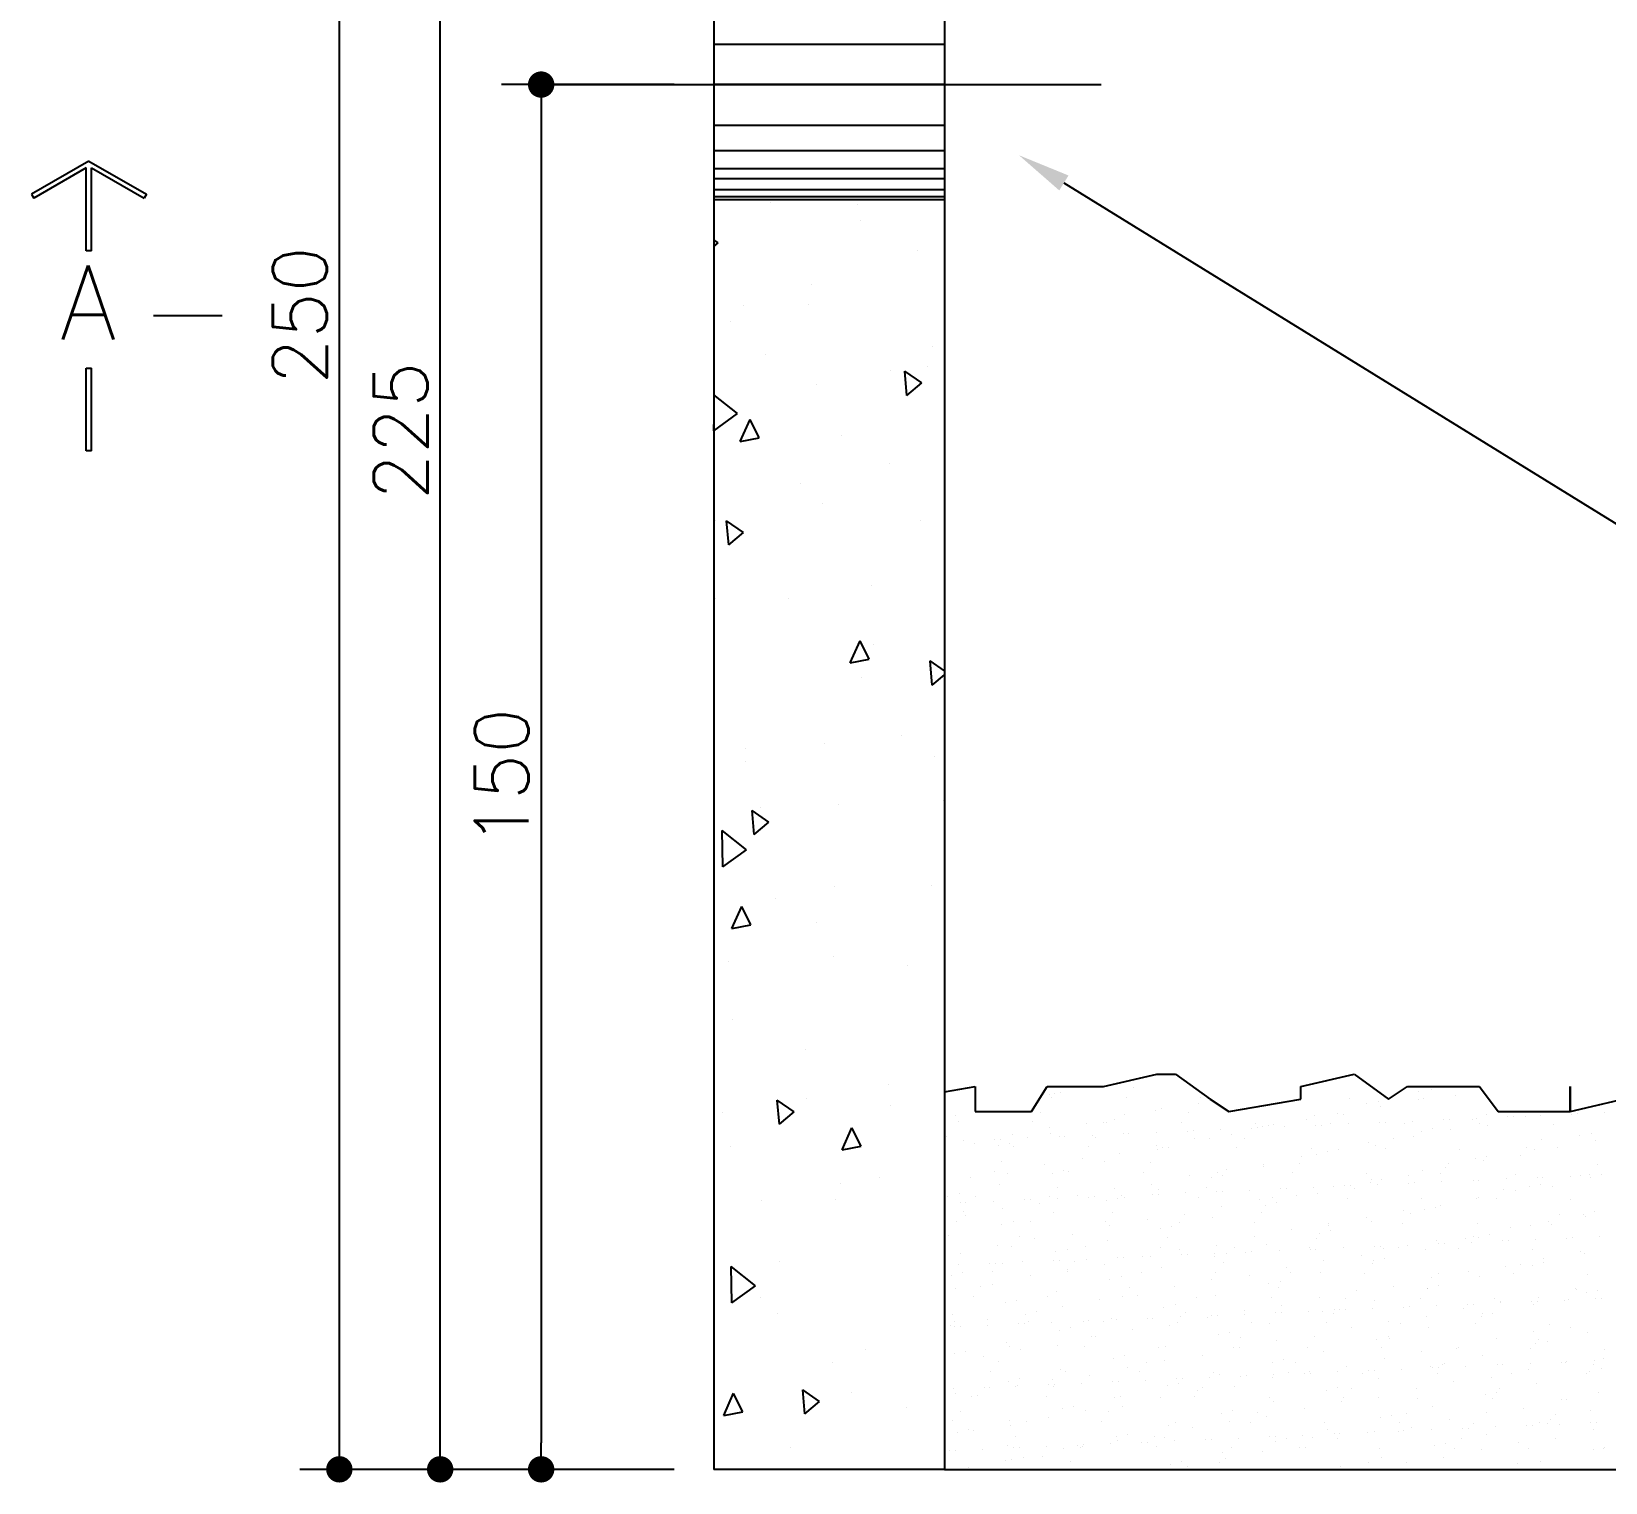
# Model space of a CAD drawing. Header units: millimetres. Extents: x 412 to 646, y 331 to 411.
# Drawn here: x 569.159 to 570.863, y 386.528 to 388.1 of the extents above; entities that cross this region are included whole.
import ezdxf
from ezdxf.enums import TextEntityAlignment as Align

# ---------------------------------------------------------------- set-up
doc = ezdxf.new("R2010")
doc.units = ezdxf.units.MM
for name, color, linetype in [('DETALHES', 6, 'Continuous'), ('nivel', 4, 'Continuous'), ('PAR', 4, 'Continuous')]:
    doc.layers.add(name, color=color, linetype=linetype)
doc.styles.add('ROMANS', font='romans.shx', dxfattribs={"height": 0.2})

# ---------------------------------------------------------------- blocks, each defined once
blk = doc.blocks.new('*X19')
at = {"color": 0}
for p, q in [((101.834, 20.174), (101.834, 20.174)), ((98.595, 19.97), (98.595, 19.97)), ((98.648, 19.986), (98.648, 19.986)), ((98.717, 19.997), (98.717, 19.997)), ((99.508, 20.045), (99.508, 20.045)), ((102.597, 19.998), (102.597, 19.998)), ((102.731, 20.029), (102.731, 20.029)), ((102.992, 19.965), (102.992, 19.965)), ((98.495, 19.78), (98.495, 19.78)), ((98.62, 19.943), (98.62, 19.943)), ((99.428, 19.941), (99.428, 19.941)), ((99.741, 19.794), (99.741, 19.794)), ((99.812, 19.822), (99.812, 19.822)), ((100.213, 19.869), (100.213, 19.869)), ((100.232, 19.935), (100.232, 19.935)), ((100.315, 19.922), (100.315, 19.922)), ((101.843, 19.927), (101.843, 19.927)), ((102.035, 19.873), (102.035, 19.873)), ((102.157, 19.9), (102.157, 19.9)), ((102.185, 19.844), (102.185, 19.844)), ((102.59, 19.917), (102.59, 19.917)), ((102.651, 19.925), (102.651, 19.925)), ((104.557, 19.848), (104.557, 19.848)), ((97.582, 19.745), (97.582, 19.745)), ((97.608, 19.677), (97.608, 19.677)), ((98.415, 19.676), (98.415, 19.676)), ((98.598, 19.61), (98.598, 19.61)), ((99, 19.657), (99, 19.657)), ((99.18, 19.67), (99.18, 19.67)), ((99.219, 19.669), (99.219, 19.669)), ((99.302, 19.697), (99.302, 19.697)), ((99.407, 19.749), (99.407, 19.749)), ((100.027, 19.668), (100.027, 19.668)), ((100.107, 19.772), (100.107, 19.772)), ((100.784, 19.606), (100.784, 19.606)), ((100.831, 19.661), (100.831, 19.661)), ((100.846, 19.608), (100.846, 19.608)), ((100.9, 19.622), (100.9, 19.622)), ((100.972, 19.632), (100.972, 19.632)), ((101.022, 19.649), (101.022, 19.649)), ((101.141, 19.621), (101.141, 19.621)), ((101.377, 19.705), (101.377, 19.705)), ((101.462, 19.746), (101.462, 19.746)), ((101.478, 19.636), (101.478, 19.636)), ((101.54, 19.639), (101.54, 19.639)), ((101.639, 19.66), (101.639, 19.66)), ((101.719, 19.764), (101.719, 19.764)), ((101.778, 19.752), (101.778, 19.752)), ((101.835, 19.651), (101.835, 19.651)), ((102.172, 19.666), (102.172, 19.666)), ((102.235, 19.669), (102.235, 19.669)), ((102.443, 19.653), (102.443, 19.653)), ((102.529, 19.682), (102.529, 19.682)), ((102.867, 19.696), (102.867, 19.696)), ((102.929, 19.699), (102.929, 19.699)), ((103.182, 19.698), (103.182, 19.698)), ((103.224, 19.712), (103.224, 19.712)), ((103.25, 19.652), (103.25, 19.652)), ((103.33, 19.756), (103.33, 19.756)), ((103.343, 19.635), (103.343, 19.635)), ((103.561, 19.727), (103.561, 19.727)), ((103.623, 19.73), (103.623, 19.73)), ((103.751, 19.727), (103.751, 19.727)), ((103.918, 19.742), (103.918, 19.742)), ((104.054, 19.645), (104.054, 19.645)), ((104.255, 19.757), (104.255, 19.757)), ((104.318, 19.76), (104.318, 19.76)), ((104.612, 19.773), (104.612, 19.773)), ((97.483, 19.515), (97.483, 19.515)), ((97.669, 19.47), (97.669, 19.47)), ((97.786, 19.444), (97.786, 19.444)), ((98.006, 19.484), (98.006, 19.484)), ((98.069, 19.487), (98.069, 19.487)), ((98.167, 19.445), (98.167, 19.445)), ((98.194, 19.536), (98.194, 19.536)), ((98.363, 19.5), (98.363, 19.5)), ((98.606, 19.543), (98.606, 19.543)), ((98.701, 19.515), (98.701, 19.515)), ((98.763, 19.517), (98.763, 19.517)), ((99.058, 19.53), (99.058, 19.53)), ((99.095, 19.507), (99.095, 19.507)), ((99.395, 19.545), (99.395, 19.545)), ((99.457, 19.548), (99.457, 19.548)), ((99.752, 19.56), (99.752, 19.56)), ((100.089, 19.575), (100.089, 19.575)), ((100.152, 19.578), (100.152, 19.578)), ((100.163, 19.493), (100.163, 19.493)), ((100.327, 19.495), (100.327, 19.495)), ((100.446, 19.591), (100.446, 19.591)), ((100.565, 19.54), (100.565, 19.54)), ((100.706, 19.499), (100.706, 19.499)), ((102.047, 19.446), (102.047, 19.446)), ((102.318, 19.491), (102.318, 19.491)), ((102.537, 19.515), (102.537, 19.515)), ((102.621, 19.573), (102.621, 19.573)), ((102.743, 19.601), (102.743, 19.601)), ((102.942, 19.588), (102.942, 19.588)), ((103.93, 19.483), (103.93, 19.483)), ((104.341, 19.525), (104.341, 19.525)), ((104.463, 19.552), (104.463, 19.552)), ((104.507, 19.471), (104.507, 19.471)), ((97.471, 19.291), (97.471, 19.291)), ((98.045, 19.418), (98.045, 19.418)), ((98.207, 19.404), (98.207, 19.404)), ((98.95, 19.28), (98.95, 19.28)), ((99.015, 19.403), (99.015, 19.403)), ((99.351, 19.327), (99.351, 19.327)), ((99.759, 19.419), (99.759, 19.419)), ((99.765, 19.37), (99.765, 19.37)), ((99.819, 19.396), (99.819, 19.396)), ((99.887, 19.397), (99.887, 19.397)), ((100.626, 19.395), (100.626, 19.395)), ((101.324, 19.302), (101.324, 19.302)), ((101.43, 19.388), (101.43, 19.388)), ((101.486, 19.322), (101.486, 19.322)), ((101.608, 19.349), (101.608, 19.349)), ((101.729, 19.376), (101.729, 19.376)), ((102.13, 19.423), (102.13, 19.423)), ((102.238, 19.387), (102.238, 19.387)), ((103.042, 19.38), (103.042, 19.38)), ((103.206, 19.274), (103.206, 19.274)), ((103.328, 19.301), (103.328, 19.301)), ((103.695, 19.306), (103.695, 19.306)), ((103.768, 19.398), (103.768, 19.398)), ((103.85, 19.379), (103.85, 19.379)), ((104.102, 19.398), (104.102, 19.398)), ((98.002, 19.137), (98.002, 19.137)), ((98.082, 19.242), (98.082, 19.242)), ((98.138, 19.115), (98.138, 19.115)), ((98.545, 19.207), (98.545, 19.207)), ((98.63, 19.119), (98.63, 19.119)), ((98.753, 19.146), (98.753, 19.146)), ((98.806, 19.131), (98.806, 19.131)), ((99.192, 19.243), (99.192, 19.243)), ((99.614, 19.129), (99.614, 19.129)), ((99.694, 19.234), (99.694, 19.234)), ((100.418, 19.123), (100.418, 19.123)), ((100.473, 19.097), (100.473, 19.097)), ((100.515, 19.163), (100.515, 19.163)), ((100.912, 19.195), (100.912, 19.195)), ((100.917, 19.21), (100.917, 19.21)), ((101.226, 19.121), (101.226, 19.121)), ((101.305, 19.226), (101.305, 19.226)), ((102.029, 19.115), (102.029, 19.115)), ((102.633, 19.146), (102.633, 19.146)), ((102.837, 19.113), (102.837, 19.113)), ((102.889, 19.185), (102.889, 19.185)), ((102.917, 19.218), (102.917, 19.218)), ((103.294, 19.258), (103.294, 19.258)), ((103.641, 19.107), (103.641, 19.107)), ((104.353, 19.098), (104.353, 19.098)), ((104.449, 19.105), (104.449, 19.105)), ((104.529, 19.209), (104.529, 19.209)), ((104.573, 19.101), (104.573, 19.101)), ((97.737, 19.068), (97.737, 19.068)), ((98.057, 18.991), (98.057, 18.991)), ((98.681, 18.968), (98.681, 18.968)), ((99.302, 18.951), (99.302, 18.951)), ((99.703, 18.998), (99.703, 18.998)), ((99.777, 18.943), (99.777, 18.943)), ((100.11, 19.09), (100.11, 19.09)), ((100.293, 18.96), (100.293, 18.96)), ((100.351, 19.07), (100.351, 19.07)), ((100.764, 18.935), (100.764, 18.935)), ((101.102, 18.949), (101.102, 18.949)), ((101.164, 18.952), (101.164, 18.952)), ((101.459, 18.965), (101.459, 18.965)), ((101.676, 18.973), (101.676, 18.973)), ((101.796, 18.98), (101.796, 18.98)), ((101.858, 18.982), (101.858, 18.982)), ((101.905, 18.952), (101.905, 18.952)), ((102.071, 19.022), (102.071, 19.022)), ((102.08, 19.046), (102.08, 19.046)), ((102.153, 18.995), (102.153, 18.995)), ((102.193, 19.049), (102.193, 19.049)), ((102.482, 19.093), (102.482, 19.093)), ((102.49, 19.01), (102.49, 19.01)), ((102.553, 19.013), (102.553, 19.013)), ((102.847, 19.026), (102.847, 19.026)), ((103.185, 19.04), (103.185, 19.04)), ((103.247, 19.043), (103.247, 19.043)), ((103.516, 18.944), (103.516, 18.944)), ((103.542, 19.056), (103.542, 19.056)), ((103.645, 18.929), (103.645, 18.929)), ((103.792, 18.974), (103.792, 18.974)), ((103.879, 19.071), (103.879, 19.071)), ((103.914, 19.001), (103.914, 19.001)), ((103.941, 19.073), (103.941, 19.073)), ((104.047, 18.976), (104.047, 18.976)), ((104.236, 19.086), (104.236, 19.086)), ((104.454, 19.068), (104.454, 19.068)), ((97.496, 18.867), (97.496, 18.867)), ((97.618, 18.894), (97.618, 18.894)), ((97.63, 18.798), (97.63, 18.798)), ((97.692, 18.8), (97.692, 18.8)), ((97.794, 18.866), (97.794, 18.866)), ((97.987, 18.813), (97.987, 18.813)), ((98.324, 18.828), (98.324, 18.828)), ((98.387, 18.831), (98.387, 18.831)), ((98.49, 18.785), (98.49, 18.785)), ((98.601, 18.864), (98.601, 18.864)), ((98.681, 18.844), (98.681, 18.844)), ((98.897, 18.877), (98.897, 18.877)), ((99.019, 18.858), (99.019, 18.858)), ((99.081, 18.861), (99.081, 18.861)), ((99.216, 18.819), (99.216, 18.819)), ((99.338, 18.846), (99.338, 18.846)), ((99.376, 18.874), (99.376, 18.874)), ((99.405, 18.858), (99.405, 18.858)), ((99.713, 18.889), (99.713, 18.889)), ((99.775, 18.891), (99.775, 18.891)), ((100.07, 18.904), (100.07, 18.904)), ((100.213, 18.856), (100.213, 18.856)), ((100.407, 18.919), (100.407, 18.919)), ((100.462, 18.76), (100.462, 18.76)), ((100.47, 18.922), (100.47, 18.922)), ((100.867, 18.834), (100.867, 18.834)), ((100.936, 18.77), (100.936, 18.77)), ((101.017, 18.85), (101.017, 18.85)), ((101.058, 18.797), (101.058, 18.797)), ((101.268, 18.881), (101.268, 18.881)), ((101.498, 18.895), (101.498, 18.895)), ((101.825, 18.848), (101.825, 18.848)), ((102.629, 18.842), (102.629, 18.842)), ((102.833, 18.764), (102.833, 18.764)), ((103.218, 18.846), (103.218, 18.846)), ((103.241, 18.856), (103.241, 18.856)), ((103.436, 18.84), (103.436, 18.84)), ((104.24, 18.834), (104.24, 18.834)), ((97.589, 18.599), (97.589, 18.599)), ((97.669, 18.703), (97.669, 18.703)), ((97.684, 18.665), (97.684, 18.665)), ((98.088, 18.738), (98.088, 18.738)), ((98.203, 18.594), (98.203, 18.594)), ((98.393, 18.592), (98.393, 18.592)), ((98.642, 18.691), (98.642, 18.691)), ((99.201, 18.591), (99.201, 18.591)), ((99.281, 18.695), (99.281, 18.695)), ((99.654, 18.621), (99.654, 18.621)), ((100.005, 18.584), (100.005, 18.584)), ((100.055, 18.668), (100.055, 18.668)), ((100.363, 18.643), (100.363, 18.643)), ((100.812, 18.583), (100.812, 18.583)), ((100.892, 18.687), (100.892, 18.687)), ((102.027, 18.643), (102.027, 18.643)), ((102.083, 18.595), (102.083, 18.595)), ((102.432, 18.717), (102.432, 18.717)), ((102.504, 18.679), (102.504, 18.679)), ((102.657, 18.722), (102.657, 18.722)), ((102.779, 18.749), (102.779, 18.749)), ((103.997, 18.6), (103.997, 18.6)), ((104.116, 18.671), (104.116, 18.671)), ((104.377, 18.674), (104.377, 18.674)), ((104.399, 18.647), (104.399, 18.647)), ((104.499, 18.701), (104.499, 18.701)), ((97.507, 18.44), (97.507, 18.44)), ((98.081, 18.567), (98.081, 18.567)), ((98.268, 18.43), (98.268, 18.43)), ((98.842, 18.456), (98.842, 18.456)), ((99.249, 18.548), (99.249, 18.548)), ((99.801, 18.519), (99.801, 18.519)), ((99.88, 18.422), (99.88, 18.422)), ((99.923, 18.546), (99.923, 18.546)), ((100.814, 18.431), (100.814, 18.431)), ((101.219, 18.504), (101.219, 18.504)), ((101.491, 18.414), (101.491, 18.414)), ((101.522, 18.47), (101.522, 18.47)), ((101.616, 18.576), (101.616, 18.576)), ((101.62, 18.551), (101.62, 18.551)), ((101.644, 18.497), (101.644, 18.497)), ((102.424, 18.575), (102.424, 18.575)), ((103.185, 18.434), (103.185, 18.434)), ((103.228, 18.568), (103.228, 18.568)), ((103.242, 18.422), (103.242, 18.422)), ((103.364, 18.449), (103.364, 18.449)), ((103.592, 18.526), (103.592, 18.526)), ((103.803, 18.547), (103.803, 18.547)), ((104.036, 18.567), (104.036, 18.567)), ((104.197, 18.414), (104.197, 18.414)), ((104.26, 18.417), (104.26, 18.417)), ((104.554, 18.43), (104.554, 18.43)), ((97.628, 18.244), (97.628, 18.244)), ((98.035, 18.335), (98.035, 18.335)), ((98.188, 18.326), (98.188, 18.326)), ((98.44, 18.409), (98.44, 18.409)), ((98.666, 18.267), (98.666, 18.267)), ((98.788, 18.294), (98.788, 18.294)), ((98.992, 18.319), (98.992, 18.319)), ((99.228, 18.392), (99.228, 18.392)), ((99.8, 18.318), (99.8, 18.318)), ((100.005, 18.292), (100.005, 18.292)), ((100.388, 18.248), (100.388, 18.248)), ((100.407, 18.339), (100.407, 18.339)), ((100.509, 18.246), (100.509, 18.246)), ((100.604, 18.311), (100.604, 18.311)), ((100.725, 18.263), (100.725, 18.263)), ((100.788, 18.265), (100.788, 18.265)), ((100.948, 18.343), (100.948, 18.343)), ((101.083, 18.278), (101.083, 18.278)), ((101.412, 18.31), (101.412, 18.31)), ((101.42, 18.293), (101.42, 18.293)), ((101.482, 18.296), (101.482, 18.296)), ((101.777, 18.309), (101.777, 18.309)), ((102.114, 18.323), (102.114, 18.323)), ((102.177, 18.326), (102.177, 18.326)), ((102.216, 18.303), (102.216, 18.303)), ((102.379, 18.314), (102.379, 18.314)), ((102.471, 18.339), (102.471, 18.339)), ((102.669, 18.295), (102.669, 18.295)), ((102.784, 18.387), (102.784, 18.387)), ((102.808, 18.354), (102.808, 18.354)), ((102.871, 18.356), (102.871, 18.356)), ((103.023, 18.302), (103.023, 18.302)), ((103.103, 18.406), (103.103, 18.406)), ((103.166, 18.369), (103.166, 18.369)), ((103.503, 18.384), (103.503, 18.384)), ((103.565, 18.387), (103.565, 18.387)), ((103.827, 18.295), (103.827, 18.295)), ((103.86, 18.4), (103.86, 18.4)), ((104.349, 18.27), (104.349, 18.27)), ((104.389, 18.247), (104.389, 18.247)), ((97.611, 18.127), (97.611, 18.127)), ((97.948, 18.141), (97.948, 18.141)), ((98.01, 18.144), (98.01, 18.144)), ((98.093, 18.14), (98.093, 18.14)), ((98.305, 18.157), (98.305, 18.157)), ((98.642, 18.172), (98.642, 18.172)), ((98.705, 18.174), (98.705, 18.174)), ((98.792, 18.079), (98.792, 18.079)), ((98.867, 18.157), (98.867, 18.157)), ((99, 18.187), (99, 18.187)), ((99.193, 18.126), (99.193, 18.126)), ((99.337, 18.202), (99.337, 18.202)), ((99.399, 18.205), (99.399, 18.205)), ((99.601, 18.218), (99.601, 18.218)), ((99.694, 18.218), (99.694, 18.218)), ((99.813, 18.092), (99.813, 18.092)), ((100.031, 18.232), (100.031, 18.232)), ((100.093, 18.235), (100.093, 18.235)), ((100.387, 18.219), (100.387, 18.219)), ((100.479, 18.149), (100.479, 18.149)), ((101.166, 18.101), (101.166, 18.101)), ((101.57, 18.175), (101.57, 18.175)), ((101.972, 18.222), (101.972, 18.222)), ((102.091, 18.141), (102.091, 18.141)), ((102.107, 18.171), (102.107, 18.171)), ((102.229, 18.198), (102.229, 18.198)), ((103.537, 18.105), (103.537, 18.105)), ((103.702, 18.133), (103.702, 18.133)), ((103.828, 18.122), (103.828, 18.122)), ((103.944, 18.197), (103.944, 18.197)), ((103.95, 18.149), (103.95, 18.149)), ((97.531, 18.015), (97.531, 18.015)), ((97.654, 18.043), (97.654, 18.043)), ((97.98, 18.054), (97.98, 18.054)), ((97.98, 17.914), (97.98, 17.914)), ((98.387, 18.006), (98.387, 18.006)), ((98.787, 18.052), (98.787, 18.052)), ((99.252, 17.967), (99.252, 17.967)), ((99.374, 17.994), (99.374, 17.994)), ((99.591, 18.046), (99.591, 18.046)), ((100.357, 17.962), (100.357, 17.962)), ((100.399, 18.044), (100.399, 18.044)), ((100.758, 18.009), (100.758, 18.009)), ((100.972, 17.919), (100.972, 17.919)), ((101.094, 17.946), (101.094, 17.946)), ((101.203, 18.038), (101.203, 18.038)), ((101.534, 18.043), (101.534, 18.043)), ((102.011, 18.036), (102.011, 18.036)), ((102.731, 17.984), (102.731, 17.984)), ((102.815, 18.03), (102.815, 18.03)), ((103.136, 18.058), (103.136, 18.058)), ((103.254, 17.995), (103.254, 17.995)), ((103.622, 18.028), (103.622, 18.028)), ((104.426, 18.022), (104.426, 18.022)), ((97.579, 17.867), (97.579, 17.867)), ((97.775, 17.787), (97.775, 17.787)), ((97.855, 17.891), (97.855, 17.891)), ((98.239, 17.743), (98.239, 17.743)), ((98.579, 17.781), (98.579, 17.781)), ((98.678, 17.84), (98.678, 17.84)), ((99.144, 17.75), (99.144, 17.75)), ((99.387, 17.779), (99.387, 17.779)), ((99.467, 17.883), (99.467, 17.883)), ((99.545, 17.797), (99.545, 17.797)), ((99.952, 17.889), (99.952, 17.889)), ((100.191, 17.773), (100.191, 17.773)), ((100.399, 17.792), (100.399, 17.792)), ((100.998, 17.771), (100.998, 17.771)), ((101.078, 17.875), (101.078, 17.875)), ((101.517, 17.772), (101.517, 17.772)), ((101.802, 17.765), (101.802, 17.765)), ((101.922, 17.845), (101.922, 17.845)), ((102.119, 17.743), (102.119, 17.743)), ((102.324, 17.892), (102.324, 17.892)), ((102.61, 17.763), (102.61, 17.763)), ((102.69, 17.867), (102.69, 17.867)), ((102.693, 17.871), (102.693, 17.871)), ((102.815, 17.898), (102.815, 17.898)), ((103.414, 17.757), (103.414, 17.757)), ((103.883, 17.73), (103.883, 17.73)), ((103.889, 17.775), (103.889, 17.775)), ((104.178, 17.743), (104.178, 17.743)), ((104.222, 17.755), (104.222, 17.755)), ((104.296, 17.867), (104.296, 17.867)), ((104.302, 17.859), (104.302, 17.859)), ((104.413, 17.822), (104.413, 17.822)), ((104.515, 17.758), (104.515, 17.758)), ((104.535, 17.849), (104.535, 17.849)), ((104.578, 17.761), (104.578, 17.761)), ((97.543, 17.588), (97.543, 17.588)), ((98.117, 17.716), (98.117, 17.716)), ((98.332, 17.585), (98.332, 17.585)), ((98.454, 17.618), (98.454, 17.618)), ((98.739, 17.676), (98.739, 17.676)), ((99.837, 17.667), (99.837, 17.667)), ((99.959, 17.694), (99.959, 17.694)), ((100.012, 17.561), (100.012, 17.561)), ((100.066, 17.61), (100.066, 17.61)), ((100.349, 17.576), (100.349, 17.576)), ((100.412, 17.579), (100.412, 17.579)), ((100.706, 17.592), (100.706, 17.592)), ((100.709, 17.633), (100.709, 17.633)), ((101.043, 17.606), (101.043, 17.606)), ((101.106, 17.609), (101.106, 17.609)), ((101.11, 17.68), (101.11, 17.68)), ((101.401, 17.622), (101.401, 17.622)), ((101.558, 17.619), (101.558, 17.619)), ((101.678, 17.602), (101.678, 17.602)), ((101.68, 17.646), (101.68, 17.646)), ((101.738, 17.637), (101.738, 17.637)), ((101.8, 17.64), (101.8, 17.64)), ((102.095, 17.652), (102.095, 17.652)), ((102.432, 17.667), (102.432, 17.667)), ((102.495, 17.67), (102.495, 17.67)), ((102.675, 17.563), (102.675, 17.563)), ((102.789, 17.683), (102.789, 17.683)), ((103.083, 17.655), (103.083, 17.655)), ((103.126, 17.697), (103.126, 17.697)), ((103.189, 17.7), (103.189, 17.7)), ((103.278, 17.571), (103.278, 17.571)), ((103.289, 17.594), (103.289, 17.594)), ((103.4, 17.598), (103.4, 17.598)), ((103.484, 17.713), (103.484, 17.713)), ((103.487, 17.728), (103.487, 17.728)), ((103.821, 17.728), (103.821, 17.728)), ((103.839, 17.695), (103.839, 17.695)), ((97.526, 17.464), (97.526, 17.464)), ((97.567, 17.516), (97.567, 17.516)), ((97.572, 17.455), (97.572, 17.455)), ((97.634, 17.458), (97.634, 17.458)), ((97.929, 17.47), (97.929, 17.47)), ((97.93, 17.537), (97.93, 17.537)), ((98.266, 17.485), (98.266, 17.485)), ((98.329, 17.488), (98.329, 17.488)), ((98.374, 17.514), (98.374, 17.514)), ((98.623, 17.501), (98.623, 17.501)), ((98.702, 17.416), (98.702, 17.416)), ((98.824, 17.443), (98.824, 17.443)), ((98.96, 17.516), (98.96, 17.516)), ((99.023, 17.518), (99.023, 17.518)), ((99.178, 17.507), (99.178, 17.507)), ((99.264, 17.54), (99.264, 17.54)), ((99.318, 17.531), (99.318, 17.531)), ((99.495, 17.42), (99.495, 17.42)), ((99.655, 17.546), (99.655, 17.546)), ((99.717, 17.549), (99.717, 17.549)), ((99.897, 17.468), (99.897, 17.468)), ((99.986, 17.506), (99.986, 17.506)), ((100.304, 17.559), (100.304, 17.559)), ((100.545, 17.394), (100.545, 17.394)), ((100.79, 17.499), (100.79, 17.499)), ((100.984, 17.492), (100.984, 17.492)), ((101.598, 17.498), (101.598, 17.498)), ((101.869, 17.442), (101.869, 17.442)), ((102.274, 17.516), (102.274, 17.516)), ((102.402, 17.491), (102.402, 17.491)), ((102.704, 17.444), (102.704, 17.444)), ((103.209, 17.49), (103.209, 17.49)), ((103.839, 17.399), (103.839, 17.399)), ((104.013, 17.483), (104.013, 17.483)), ((104.24, 17.446), (104.24, 17.446)), ((104.425, 17.395), (104.425, 17.395)), ((98.129, 17.289), (98.129, 17.289)), ((98.166, 17.242), (98.166, 17.242)), ((98.683, 17.255), (98.683, 17.255)), ((98.974, 17.241), (98.974, 17.241)), ((99.053, 17.345), (99.053, 17.345)), ((99.091, 17.347), (99.091, 17.347)), ((99.777, 17.234), (99.777, 17.234)), ((99.849, 17.24), (99.849, 17.24)), ((100.423, 17.367), (100.423, 17.367)), ((100.585, 17.233), (100.585, 17.233)), ((100.656, 17.23), (100.656, 17.23)), ((100.665, 17.337), (100.665, 17.337)), ((101.061, 17.303), (101.061, 17.303)), ((101.389, 17.226), (101.389, 17.226)), ((101.462, 17.35), (101.462, 17.35)), ((102.143, 17.319), (102.143, 17.319)), ((102.197, 17.225), (102.197, 17.225)), ((102.265, 17.346), (102.265, 17.346)), ((102.277, 17.329), (102.277, 17.329)), ((103.027, 17.233), (103.027, 17.233)), ((103.434, 17.325), (103.434, 17.325)), ((103.863, 17.271), (103.863, 17.271)), ((103.888, 17.321), (103.888, 17.321)), ((103.986, 17.298), (103.986, 17.298)), ((97.567, 17.164), (97.567, 17.164)), ((97.689, 17.191), (97.689, 17.191)), ((97.877, 17.135), (97.877, 17.135)), ((98.041, 17.08), (98.041, 17.08)), ((98.282, 17.208), (98.282, 17.208)), ((99.288, 17.116), (99.288, 17.116)), ((99.41, 17.143), (99.41, 17.143)), ((99.653, 17.072), (99.653, 17.072)), ((99.847, 17.091), (99.847, 17.091)), ((100.249, 17.138), (100.249, 17.138)), ((101.008, 17.068), (101.008, 17.068)), ((101.13, 17.095), (101.13, 17.095)), ((101.264, 17.064), (101.264, 17.064)), ((101.57, 17.192), (101.57, 17.192)), ((102.221, 17.113), (102.221, 17.113)), ((102.626, 17.186), (102.626, 17.186)), ((102.876, 17.056), (102.876, 17.056)), ((103.001, 17.218), (103.001, 17.218)), ((103.29, 17.144), (103.29, 17.144)), ((103.802, 17.057), (103.802, 17.057)), ((103.809, 17.217), (103.809, 17.217)), ((104.139, 17.071), (104.139, 17.071)), ((104.191, 17.069), (104.191, 17.069)), ((104.201, 17.074), (104.201, 17.074)), ((104.496, 17.087), (104.496, 17.087)), ((104.592, 17.116), (104.592, 17.116)), ((104.612, 17.21), (104.612, 17.21)), ((97.47, 17.043), (97.47, 17.043)), ((97.961, 16.975), (97.961, 16.975)), ((98.275, 16.891), (98.275, 16.891)), ((98.634, 16.878), (98.634, 16.878)), ((98.714, 16.989), (98.714, 16.989)), ((98.765, 16.969), (98.765, 16.969)), ((99.035, 16.926), (99.035, 16.926)), ((99.442, 17.017), (99.442, 17.017)), ((99.573, 16.967), (99.573, 16.967)), ((99.973, 16.89), (99.973, 16.89)), ((100.035, 16.892), (100.035, 16.892)), ((100.33, 16.905), (100.33, 16.905)), ((100.377, 16.961), (100.377, 16.961)), ((100.435, 16.94), (100.435, 16.94)), ((100.667, 16.92), (100.667, 16.92)), ((100.73, 16.923), (100.73, 16.923)), ((101.008, 16.9), (101.008, 16.9)), ((101.024, 16.935), (101.024, 16.935)), ((101.184, 16.959), (101.184, 16.959)), ((101.362, 16.95), (101.362, 16.95)), ((101.412, 16.974), (101.412, 16.974)), ((101.424, 16.953), (101.424, 16.953)), ((101.719, 16.966), (101.719, 16.966)), ((101.814, 17.021), (101.814, 17.021)), ((101.988, 16.953), (101.988, 16.953)), ((102.056, 16.981), (102.056, 16.981)), ((102.118, 16.983), (102.118, 16.983)), ((102.155, 16.892), (102.155, 16.892)), ((102.413, 16.996), (102.413, 16.996)), ((102.729, 17.019), (102.729, 17.019)), ((102.75, 17.011), (102.75, 17.011)), ((102.796, 16.951), (102.796, 16.951)), ((102.813, 17.014), (102.813, 17.014)), ((102.851, 17.046), (102.851, 17.046)), ((103.107, 17.026), (103.107, 17.026)), ((103.379, 16.904), (103.379, 16.904)), ((103.445, 17.041), (103.445, 17.041)), ((103.507, 17.044), (103.507, 17.044)), ((103.6, 16.945), (103.6, 16.945)), ((103.786, 16.996), (103.786, 16.996)), ((104.408, 16.943), (104.408, 16.943)), ((104.449, 16.971), (104.449, 16.971)), ((104.488, 17.048), (104.488, 17.048)), ((104.571, 16.998), (104.571, 16.998)), ((97.553, 16.784), (97.553, 16.784)), ((97.579, 16.737), (97.579, 16.737)), ((97.822, 16.713), (97.822, 16.713)), ((97.89, 16.799), (97.89, 16.799)), ((97.952, 16.801), (97.952, 16.801)), ((98.153, 16.864), (98.153, 16.864)), ((98.229, 16.805), (98.229, 16.805)), ((98.247, 16.814), (98.247, 16.814)), ((98.584, 16.829), (98.584, 16.829)), ((98.64, 16.806), (98.64, 16.806)), ((98.647, 16.832), (98.647, 16.832)), ((98.941, 16.845), (98.941, 16.845)), ((99.279, 16.859), (99.279, 16.859)), ((99.341, 16.862), (99.341, 16.862)), ((99.636, 16.875), (99.636, 16.875)), ((99.873, 16.816), (99.873, 16.816)), ((99.995, 16.843), (99.995, 16.843)), ((100.199, 16.761), (100.199, 16.761)), ((100.252, 16.798), (100.252, 16.798)), ((100.6, 16.809), (100.6, 16.809)), ((101.594, 16.768), (101.594, 16.768)), ((101.716, 16.795), (101.716, 16.795)), ((101.864, 16.79), (101.864, 16.79)), ((102.573, 16.783), (102.573, 16.783)), ((102.977, 16.857), (102.977, 16.857)), ((103.314, 16.719), (103.314, 16.719)), ((103.436, 16.746), (103.436, 16.746)), ((103.475, 16.782), (103.475, 16.782)), ((103.875, 16.844), (103.875, 16.844)), ((104.543, 16.74), (104.543, 16.74)), ((97.628, 16.541), (97.628, 16.541)), ((97.753, 16.704), (97.753, 16.704)), ((98.56, 16.702), (98.56, 16.702)), ((98.738, 16.564), (98.738, 16.564)), ((98.86, 16.591), (98.86, 16.591)), ((98.986, 16.549), (98.986, 16.549)), ((99.3, 16.689), (99.3, 16.689)), ((99.364, 16.696), (99.364, 16.696)), ((99.387, 16.596), (99.387, 16.596)), ((99.794, 16.688), (99.794, 16.688)), ((100.172, 16.694), (100.172, 16.694)), ((100.581, 16.543), (100.581, 16.543)), ((100.976, 16.688), (100.976, 16.688)), ((101.02, 16.64), (101.02, 16.64)), ((101.359, 16.571), (101.359, 16.571)), ((101.764, 16.644), (101.764, 16.644)), ((101.784, 16.686), (101.784, 16.686)), ((102.165, 16.692), (102.165, 16.692)), ((102.588, 16.68), (102.588, 16.68)), ((102.74, 16.592), (102.74, 16.592)), ((103.395, 16.678), (103.395, 16.678)), ((103.731, 16.574), (103.731, 16.574)), ((104.138, 16.666), (104.138, 16.666)), ((104.199, 16.672), (104.199, 16.672)), ((104.461, 16.544), (104.461, 16.544)), ((97.548, 16.437), (97.548, 16.437)), ((98.165, 16.437), (98.165, 16.437)), ((98.174, 16.384), (98.174, 16.384)), ((98.352, 16.431), (98.352, 16.431)), ((98.581, 16.476), (98.581, 16.476)), ((99.16, 16.429), (99.16, 16.429)), ((99.239, 16.533), (99.239, 16.533)), ((99.885, 16.389), (99.885, 16.389)), ((99.963, 16.422), (99.963, 16.422)), ((100.459, 16.516), (100.459, 16.516)), ((100.551, 16.432), (100.551, 16.432)), ((100.771, 16.421), (100.771, 16.421)), ((100.851, 16.525), (100.851, 16.525)), ((100.952, 16.479), (100.952, 16.479)), ((101.575, 16.414), (101.575, 16.414)), ((102.179, 16.468), (102.179, 16.468)), ((102.301, 16.495), (102.301, 16.495)), ((102.383, 16.413), (102.383, 16.413)), ((102.463, 16.517), (102.463, 16.517)), ((102.924, 16.454), (102.924, 16.454)), ((103.187, 16.406), (103.187, 16.406)), ((103.329, 16.527), (103.329, 16.527)), ((103.425, 16.37), (103.425, 16.37)), ((103.763, 16.385), (103.763, 16.385)), ((103.825, 16.388), (103.825, 16.388)), ((103.899, 16.419), (103.899, 16.419)), ((103.995, 16.405), (103.995, 16.405)), ((104.021, 16.446), (104.021, 16.446)), ((104.074, 16.509), (104.074, 16.509)), ((104.12, 16.401), (104.12, 16.401)), ((104.457, 16.415), (104.457, 16.415)), ((104.519, 16.418), (104.519, 16.418)), ((97.603, 16.313), (97.603, 16.313)), ((97.725, 16.34), (97.725, 16.34)), ((97.772, 16.336), (97.772, 16.336)), ((98.227, 16.268), (98.227, 16.268)), ((99.324, 16.264), (99.324, 16.264)), ((99.337, 16.219), (99.337, 16.219)), ((99.446, 16.291), (99.446, 16.291)), ((99.597, 16.203), (99.597, 16.203)), ((99.659, 16.206), (99.659, 16.206)), ((99.739, 16.267), (99.739, 16.267)), ((99.839, 16.26), (99.839, 16.26)), ((99.954, 16.219), (99.954, 16.219)), ((100.146, 16.359), (100.146, 16.359)), ((100.291, 16.233), (100.291, 16.233)), ((100.353, 16.236), (100.353, 16.236)), ((100.648, 16.249), (100.648, 16.249)), ((100.985, 16.264), (100.985, 16.264)), ((101.044, 16.216), (101.044, 16.216)), ((101.048, 16.266), (101.048, 16.266)), ((101.166, 16.243), (101.166, 16.243)), ((101.342, 16.279), (101.342, 16.279)), ((101.45, 16.252), (101.45, 16.252)), ((101.605, 16.341), (101.605, 16.341)), ((101.68, 16.294), (101.68, 16.294)), ((101.711, 16.241), (101.711, 16.241)), ((101.742, 16.297), (101.742, 16.297)), ((102.037, 16.31), (102.037, 16.31)), ((102.116, 16.315), (102.116, 16.315)), ((102.374, 16.324), (102.374, 16.324)), ((102.436, 16.327), (102.436, 16.327)), ((102.517, 16.362), (102.517, 16.362)), ((102.731, 16.34), (102.731, 16.34)), ((103.062, 16.244), (103.062, 16.244)), ((103.068, 16.355), (103.068, 16.355)), ((103.131, 16.357), (103.131, 16.357)), ((103.326, 16.292), (103.326, 16.292)), ((103.681, 16.198), (103.681, 16.198)), ((104.082, 16.245), (104.082, 16.245)), ((104.49, 16.337), (104.49, 16.337)), ((97.514, 16.112), (97.514, 16.112)), ((97.576, 16.115), (97.576, 16.115)), ((97.871, 16.128), (97.871, 16.128)), ((98.147, 16.164), (98.147, 16.164)), ((98.208, 16.142), (98.208, 16.142)), ((98.27, 16.145), (98.27, 16.145)), ((98.311, 16.04), (98.311, 16.04)), ((98.525, 16.054), (98.525, 16.054)), ((98.565, 16.158), (98.565, 16.158)), ((98.75, 16.137), (98.75, 16.137)), ((98.902, 16.173), (98.902, 16.173)), ((98.933, 16.146), (98.933, 16.146)), ((98.951, 16.157), (98.951, 16.157)), ((98.965, 16.175), (98.965, 16.175)), ((99.259, 16.188), (99.259, 16.188)), ((99.759, 16.156), (99.759, 16.156)), ((100.471, 16.089), (100.471, 16.089)), ((100.498, 16.029), (100.498, 16.029)), ((100.563, 16.149), (100.563, 16.149)), ((100.903, 16.102), (100.903, 16.102)), ((101.304, 16.15), (101.304, 16.15)), ((101.37, 16.148), (101.37, 16.148)), ((102.174, 16.141), (102.174, 16.141)), ((102.191, 16.041), (102.191, 16.041)), ((102.764, 16.168), (102.764, 16.168)), ((102.869, 16.033), (102.869, 16.033)), ((102.887, 16.195), (102.887, 16.195)), ((102.982, 16.14), (102.982, 16.14)), ((103.276, 16.124), (103.276, 16.124)), ((103.786, 16.133), (103.786, 16.133)), ((104.485, 16.12), (104.485, 16.12)), ((104.594, 16.132), (104.594, 16.132)), ((104.607, 16.147), (104.607, 16.147)), ((97.719, 15.934), (97.719, 15.934)), ((98.124, 16.007), (98.124, 16.007)), ((98.189, 16.013), (98.189, 16.013)), ((98.826, 15.995), (98.826, 15.995)), ((99.909, 15.965), (99.909, 15.965)), ((100.031, 15.992), (100.031, 15.992)), ((100.091, 15.937), (100.091, 15.937)), ((100.438, 15.987), (100.438, 15.987)), ((101.63, 15.916), (101.63, 15.916)), ((101.752, 15.943), (101.752, 15.943)), ((102.05, 15.979), (102.05, 15.979)), ((102.063, 15.912), (102.063, 15.912)), ((102.468, 15.985), (102.468, 15.985)), ((103.661, 15.971), (103.661, 15.971)), ((103.911, 15.992), (103.911, 15.992)), ((104.434, 15.916), (104.434, 15.916))]:
    blk.add_line(p, q, dxfattribs=at)
blk = doc.blocks.new('*X18')
at = {"color": 0}
for p, q in [((95.578, 29.63), (95.578, 29.63)), ((96.515, 29.608), (96.515, 29.608)), ((117.855, 29.538), (117.855, 29.538)), ((96.552, 29.441), (96.552, 29.441)), ((95.009, 29.196), (94.961, 29.23)), ((94.961, 29.156), (95.009, 29.197)), ((118.703, 28.973), (118.809, 29.213)), ((118.909, 29.013), (118.809, 29.213)), ((118.942, 29.273), (118.942, 29.273)), ((97.171, 29.109), (97.171, 29.109)), ((118.703, 28.973), (118.909, 29.014)), ((119.401, 29.032), (119.401, 29.032)), ((119.854, 29.046), (119.854, 29.046)), ((117.59, 28.953), (117.59, 28.953)), ((118.171, 28.905), (118.171, 28.905)), ((96.014, 28.74), (96.014, 28.74)), ((95.281, 28.518), (95.281, 28.518)), ((95.992, 28.532), (95.992, 28.532)), ((95.138, 28.342), (95.138, 28.342)), ((117.73, 28.052), (117.708, 28.313)), ((117.891, 28.186), (117.708, 28.313)), ((119.735, 28.419), (119.735, 28.419)), ((117.73, 28.052), (117.891, 28.187)), ((95.519, 27.989), (95.519, 27.989)), ((97.33, 28.068), (97.33, 28.068)), ((96.877, 27.814), (96.877, 27.814)), ((97.053, 27.543), (97.031, 27.805)), ((97.214, 27.678), (97.031, 27.805)), ((97.281, 27.857), (97.281, 27.857)), ((117.845, 27.828), (117.845, 27.828)), ((96.075, 27.664), (96.075, 27.664)), ((97.053, 27.543), (97.214, 27.678)), ((118.62, 27.788), (118.62, 27.788)), ((95.217, 27.346), (94.961, 27.548)), ((94.963, 27.16), (95.217, 27.346)), ((95.247, 27.043), (95.354, 27.283)), ((95.453, 27.083), (95.354, 27.282)), ((118.206, 27.341), (118.206, 27.341)), ((118.496, 27.278), (118.496, 27.278)), ((94.963, 27.16), (94.961, 27.229)), ((96.339, 27.113), (96.339, 27.113)), ((95.247, 27.043), (95.453, 27.083)), ((118.639, 26.974), (118.639, 26.974)), ((96.869, 26.81), (96.869, 26.81)), ((119.935, 26.533), (119.913, 26.795)), ((119.961, 26.761), (119.913, 26.795)), ((119.895, 26.577), (119.961, 26.725)), ((95.904, 26.592), (95.904, 26.592)), ((119.761, 26.117), (119.752, 26.511)), ((119.961, 26.346), (119.752, 26.511)), ((119.895, 26.577), (119.961, 26.589)), ((119.935, 26.533), (119.961, 26.555)), ((96.135, 26.377), (96.135, 26.377)), ((117.461, 26.185), (117.528, 26.336)), ((117.628, 26.136), (117.528, 26.336)), ((119.761, 26.117), (119.961, 26.264)), ((94.975, 26.193), (94.975, 26.193)), ((95.123, 25.924), (95.1, 26.185)), ((95.284, 26.058), (95.1, 26.185)), ((97.202, 26.187), (97.202, 26.187)), ((117.461, 26.104), (117.628, 26.136)), ((117.682, 26.217), (117.682, 26.217)), ((119.433, 26.12), (119.433, 26.12)), ((95.123, 25.924), (95.284, 26.059)), ((119.403, 26.041), (119.403, 26.041)), ((119.58, 25.762), (119.58, 25.762)), ((118.821, 25.651), (118.821, 25.651)), ((96.664, 25.486), (96.664, 25.486)), ((117.539, 25.503), (117.539, 25.503)), ((94.982, 25.344), (94.982, 25.344)), ((95.769, 25.339), (95.769, 25.339)), ((118.005, 24.914), (117.982, 25.175)), ((118.166, 25.048), (117.982, 25.175)), ((118.005, 24.914), (118.166, 25.049)), ((118.88, 24.966), (118.88, 24.966)), ((96.439, 24.646), (96.546, 24.886)), ((96.645, 24.686), (96.546, 24.886)), ((96.686, 24.846), (96.686, 24.846)), ((118.026, 24.776), (118.026, 24.776)), ((96.439, 24.646), (96.645, 24.686)), ((97.328, 24.405), (97.305, 24.667)), ((97.461, 24.559), (97.305, 24.667)), ((118.008, 24.59), (118.008, 24.59)), ((118.333, 24.649), (118.333, 24.649)), ((96.562, 24.485), (96.562, 24.485)), ((97.328, 24.405), (97.461, 24.517)), ((118.385, 24.071), (118.385, 24.071)), ((119.521, 24.12), (119.521, 24.12)), ((117.47, 23.889), (117.47, 23.889)), ((118.614, 23.699), (118.721, 23.939)), ((118.82, 23.739), (118.721, 23.939)), ((119.147, 24.023), (119.147, 24.023)), ((95.307, 23.717), (95.307, 23.717)), ((96.164, 23.77), (96.164, 23.77)), ((96.989, 23.858), (96.989, 23.858)), ((117.503, 23.7), (117.503, 23.7)), ((118.614, 23.699), (118.82, 23.739)), ((119.127, 23.795), (119.127, 23.795)), ((95.309, 23.58), (95.309, 23.58)), ((97.356, 23.631), (97.356, 23.631)), ((95.397, 22.786), (95.375, 23.047)), ((95.558, 22.92), (95.375, 23.047)), ((95.471, 23.077), (95.471, 23.077)), ((96.314, 23.107), (96.314, 23.107)), ((97.45, 23.157), (97.45, 23.157)), ((97.452, 23.095), (97.452, 23.095)), ((118.792, 23.026), (118.792, 23.026)), ((95.397, 22.786), (95.558, 22.921)), ((118.333, 22.963), (118.333, 22.963)), ((119.92, 22.941), (119.92, 22.941)), ((95.06, 22.436), (95.052, 22.83)), ((95.314, 22.622), (95.052, 22.83)), ((95.06, 22.436), (95.314, 22.622)), ((118.035, 22.387), (118.035, 22.387)), ((118.325, 22.429), (118.325, 22.429)), ((119.472, 22.396), (119.472, 22.396)), ((96.265, 22.223), (96.265, 22.223)), ((97.314, 22.231), (97.314, 22.231)), ((117.795, 22.262), (117.795, 22.262)), ((95.158, 21.768), (95.265, 22.008)), ((95.364, 21.808), (95.265, 22.008)), ((95.632, 22.09), (95.632, 22.09)), ((118.279, 21.776), (118.257, 22.037)), ((118.44, 21.91), (118.257, 22.037)), ((96.075, 21.83), (96.075, 21.83)), ((118.279, 21.776), (118.44, 21.911)), ((95.158, 21.768), (95.364, 21.808)), ((119.858, 21.393), (119.85, 21.787)), ((119.961, 21.699), (119.85, 21.787)), ((118.829, 21.533), (118.829, 21.533)), ((119.806, 21.302), (119.913, 21.542)), ((119.961, 21.445), (119.913, 21.542)), ((95.118, 21.416), (95.118, 21.416)), ((96.254, 21.466), (96.254, 21.466)), ((97.058, 21.369), (97.058, 21.369)), ((118.658, 21.335), (118.658, 21.335)), ((119.806, 21.302), (119.961, 21.332)), ((119.858, 21.393), (119.961, 21.469)), ((119.575, 21.279), (119.575, 21.279)), ((117.539, 20.861), (117.461, 21.017)), ((117.461, 20.846), (117.539, 20.861)), ((118.941, 20.817), (118.941, 20.817)), ((95.168, 20.778), (95.168, 20.778)), ((118.12, 20.634), (118.12, 20.634)), ((119.623, 20.679), (119.623, 20.679)), ((119.797, 20.769), (119.797, 20.769)), ((95.957, 20.462), (95.957, 20.462)), ((119.052, 20.203), (119.052, 20.203)), ((96.858, 20.083), (96.858, 20.083)), ((117.732, 20.088), (117.732, 20.088)), ((118.198, 20.014), (118.198, 20.014)), ((95.672, 19.648), (95.649, 19.909)), ((95.833, 19.782), (95.649, 19.909)), ((95.672, 19.648), (95.833, 19.783)), ((95.962, 19.924), (95.962, 19.924)), ((96.87, 19.854), (96.87, 19.854)), ((95.059, 19.774), (95.059, 19.774)), ((96.351, 19.371), (96.457, 19.611)), ((96.557, 19.411), (96.457, 19.611)), ((118.983, 19.708), (118.983, 19.708)), ((95.143, 19.402), (95.143, 19.402)), ((96.351, 19.371), (96.557, 19.411)), ((117.746, 19.126), (117.746, 19.126)), ((118.526, 19.234), (118.526, 19.234)), ((96.335, 19.007), (96.335, 19.007)), ((96.756, 19.07), (96.756, 19.07)), ((117.675, 18.938), (117.675, 18.938)), ((118.445, 19.007), (118.445, 19.007)), ((95.481, 18.818), (95.481, 18.818)), ((96.282, 18.835), (96.282, 18.835)), ((118.554, 18.638), (118.531, 18.899)), ((118.715, 18.772), (118.531, 18.899)), ((118.554, 18.638), (118.715, 18.773)), ((118.525, 18.424), (118.632, 18.664)), ((118.731, 18.464), (118.632, 18.664)), ((118.525, 18.424), (118.731, 18.465)), ((118.963, 18.263), (118.963, 18.263)), ((119.32, 18.38), (119.32, 18.38)), ((95.158, 17.712), (95.15, 18.106)), ((95.412, 17.898), (95.15, 18.106)), ((95.675, 18.162), (95.675, 18.162)), ((119.308, 18.081), (119.308, 18.081)), ((95.158, 17.712), (95.412, 17.898)), ((95.468, 17.774), (95.468, 17.774)), ((95.656, 17.599), (95.656, 17.599)), ((119.12, 17.547), (119.12, 17.547)), ((118.77, 17.38), (118.77, 17.38)), ((96.246, 17.068), (96.246, 17.068)), ((96.607, 17.208), (96.607, 17.208)), ((119.956, 16.669), (119.948, 17.063)), ((119.961, 17.052), (119.948, 17.063)), ((117.586, 16.998), (117.586, 16.998)), ((118.22, 16.909), (118.22, 16.909)), ((95.069, 16.494), (95.176, 16.734)), ((95.276, 16.534), (95.176, 16.733)), ((95.947, 16.51), (95.924, 16.771)), ((96.107, 16.644), (95.924, 16.771)), ((96.45, 16.745), (96.45, 16.745)), ((95.947, 16.51), (96.107, 16.644)), ((97.049, 16.584), (97.049, 16.584)), ((119.956, 16.669), (119.961, 16.673)), ((95.069, 16.494), (95.275, 16.534)), ((119.633, 16.454), (119.633, 16.454)), ((119.746, 16.517), (119.746, 16.517)), ((119.718, 16.028), (119.824, 16.267)), ((119.924, 16.068), (119.824, 16.267)), ((95.793, 16.147), (95.793, 16.147)), ((119.014, 16.055), (119.014, 16.055)), ((119.718, 16.028), (119.924, 16.068))]:
    blk.add_line(p, q, dxfattribs=at)
blk = doc.blocks.new('DOT')
at = {"layer": 'PAR', "color": 0, "linetype": 'ByBlock'}
blk.add_line((-0.5, 0), (-1, 0), dxfattribs=at)
at = {"layer": 'PAR', "color": 0, "linetype": 'ByBlock', "const_width": 0.5}
blk.add_lwpolyline([(-0.25, 0, 1), (0.25, 0, 1)], format="xyb", close=True, dxfattribs=at)

msp = doc.modelspace()

# ---------------------------------------------------------------- linework, layer by layer
at = {"layer": 'DETALHES', "color": 2}
for p, q in [((569.491965, 386.570986), (569.491965, 389.013721)), ((569.601188, 386.570986), (569.601188, 388.763734)), ((569.897504, 388.167335), (569.897504, 387.917347)), ((570.147492, 388.167335), (570.147492, 387.917347)), ((569.897504, 388.086119), (570.147492, 388.086119)), ((569.724632, 388.042341), (570.316998, 388.042341)), ((570.147492, 388.042341), (569.897504, 388.042341)), ((569.710537, 388.013771), (569.710537, 386.570986)), ((569.897504, 387.998563), (570.147492, 387.998563)), ((569.897504, 387.971064), (570.147492, 387.971064)), ((569.897504, 387.951422), (570.147492, 387.951422)), ((569.897504, 387.940619), (570.147492, 387.940619)), ((569.897504, 387.928834), (570.147492, 387.928834)), ((570.276664, 387.93579), (571.158814, 387.391403)), ((569.897504, 387.920977), (570.147492, 387.920977)), ((570.147492, 387.917347), (569.897504, 387.917347)), ((569.854649, 386.542416), (569.44911, 386.542416)), ((569.854649, 386.542416), (569.558333, 386.542416)), ((569.854649, 386.542416), (569.667682, 386.542416))]:
    msp.add_line(p, q, dxfattribs=at)
at = {"layer": 'DETALHES', "color": 1}
msp.add_line((569.854649, 388.042341), (569.667682, 388.042341), dxfattribs=at)
at = {"layer": 'DETALHES', "color": 6}
for p, q in [((569.220749, 387.959462), (569.158544, 387.923548)), ((569.217886, 387.952036), (569.161044, 387.919218)), ((569.217886, 387.86235), (569.217886, 387.952036)), ((569.220749, 387.959462), (569.282954, 387.923548)), ((569.223554, 387.952069), (569.280454, 387.919218)), ((569.223554, 387.923548), (569.223554, 387.952069)), ((569.158544, 387.923548), (569.161044, 387.919218)), ((569.223554, 387.86235), (569.223554, 387.923548)), ((569.282954, 387.923548), (569.280454, 387.919218)), ((569.223554, 387.86235), (569.217886, 387.86235)), ((569.217886, 387.735206), (569.223554, 387.735239)), ((569.217886, 387.64552), (569.217886, 387.735206)), ((569.223554, 387.706718), (569.223554, 387.735239)), ((569.223554, 387.64552), (569.223554, 387.706718)), ((569.223554, 387.64552), (569.217886, 387.64552))]:
    msp.add_line(p, q, dxfattribs=at)
at = {"layer": 'DETALHES', "color": 4}
for p, q in [((569.897504, 387.917347), (569.897504, 386.542416)), ((570.147492, 387.917347), (570.147492, 386.542416)), ((569.290721, 387.792354), (569.365033, 387.792354)), ((570.147492, 386.542416), (569.897504, 386.542416))]:
    msp.add_line(p, q, dxfattribs=at)
at = {"layer": 'DETALHES'}
for p, q in [((570.147492, 386.951273), (570.180522, 386.957015)), ((570.180522, 386.957015), (570.180522, 386.929888)), ((570.241581, 386.929888), (570.258542, 386.957015)), ((570.258542, 386.957015), (570.319601, 386.957015)), ((570.319601, 386.957015), (570.377267, 386.970579)), ((570.377267, 386.970579), (570.39762, 386.970579)), ((570.39762, 386.970579), (570.434934, 386.943452)), ((570.533306, 386.957015), (570.590973, 386.970579)), ((570.533306, 386.943452), (570.533306, 386.957015)), ((570.590973, 386.970579), (570.628287, 386.943452)), ((570.628287, 386.943452), (570.648639, 386.957015)), ((570.648639, 386.957015), (570.726659, 386.957015)), ((570.726659, 386.957015), (570.747012, 386.929888)), ((570.825031, 386.957015), (570.825031, 386.929888)), ((570.825031, 386.929888), (570.825031, 386.957015)), ((570.825031, 386.929888), (570.940364, 386.957015)), ((570.434934, 386.943452), (570.455287, 386.929888)), ((570.455287, 386.929888), (570.533306, 386.943452)), ((570.180522, 386.929888), (570.241581, 386.929888)), ((570.747012, 386.929888), (570.825031, 386.929888)), ((570.147492, 386.542416), (572.147392, 386.542416))]:
    msp.add_line(p, q, dxfattribs=at)
at = {"layer": 'DETALHES', "color": 2}
msp.add_solid([(570.271663, 387.927685), (570.281665, 387.943894), (570.228038, 387.965797)], dxfattribs=at)

# ---------------------------------------------------------------- block references
at = {"layer": 'DETALHES', "color": 1, "xscale": 0.0285699998935911, "yscale": 0.0285699998935911, "zscale": 0.02857}
for p, rotation in [((569.710537, 388.042341), 90), ((569.491965, 386.542416), 270)]:
    msp.add_blockref('DOT', p, dxfattribs=dict(at, rotation=rotation))
at = {"layer": 'DETALHES', "color": 4, "xscale": 0.09999499999332784, "yscale": 0.09999499989356764, "zscale": 0.099995}
msp.add_blockref('*X18', (560.401865, 384.951478), dxfattribs=at)
at = {"layer": 'DETALHES', "color": 2, "xscale": 0.09999499999332784, "yscale": 0.09999499989356764, "zscale": 0.099995}
msp.add_blockref('*X19', (560.401865, 384.951478), dxfattribs=at)
at = {"layer": 'DETALHES', "color": 2, "xscale": 0.0285699998935911, "yscale": 0.0285699998935911, "zscale": 0.02857, "rotation": 270}
for p in [(569.601188, 386.542416), (569.710537, 386.542416)]:
    msp.add_blockref('DOT', p, dxfattribs=at)

# ---------------------------------------------------------------- texts
at = {"layer": 'DETALHES', "color": 4, "style": 'ROMANS'}
msp.add_text('A', height=0.079996, dxfattribs=at).set_placement((569.219822, 387.806237), align=Align.MIDDLE)
at = {"layer": 'nivel', "color": 3, "style": 'ROMANS'}
for s, p in [('250', (569.44911, 387.792354)), ('225', (569.558333, 387.66736)), ('150', (569.667682, 387.292379))]:
    msp.add_text(s, height=0.0582828, rotation=90, dxfattribs=at).set_placement(p, align=Align.MIDDLE)

doc.saveas('drawing.dxf')
